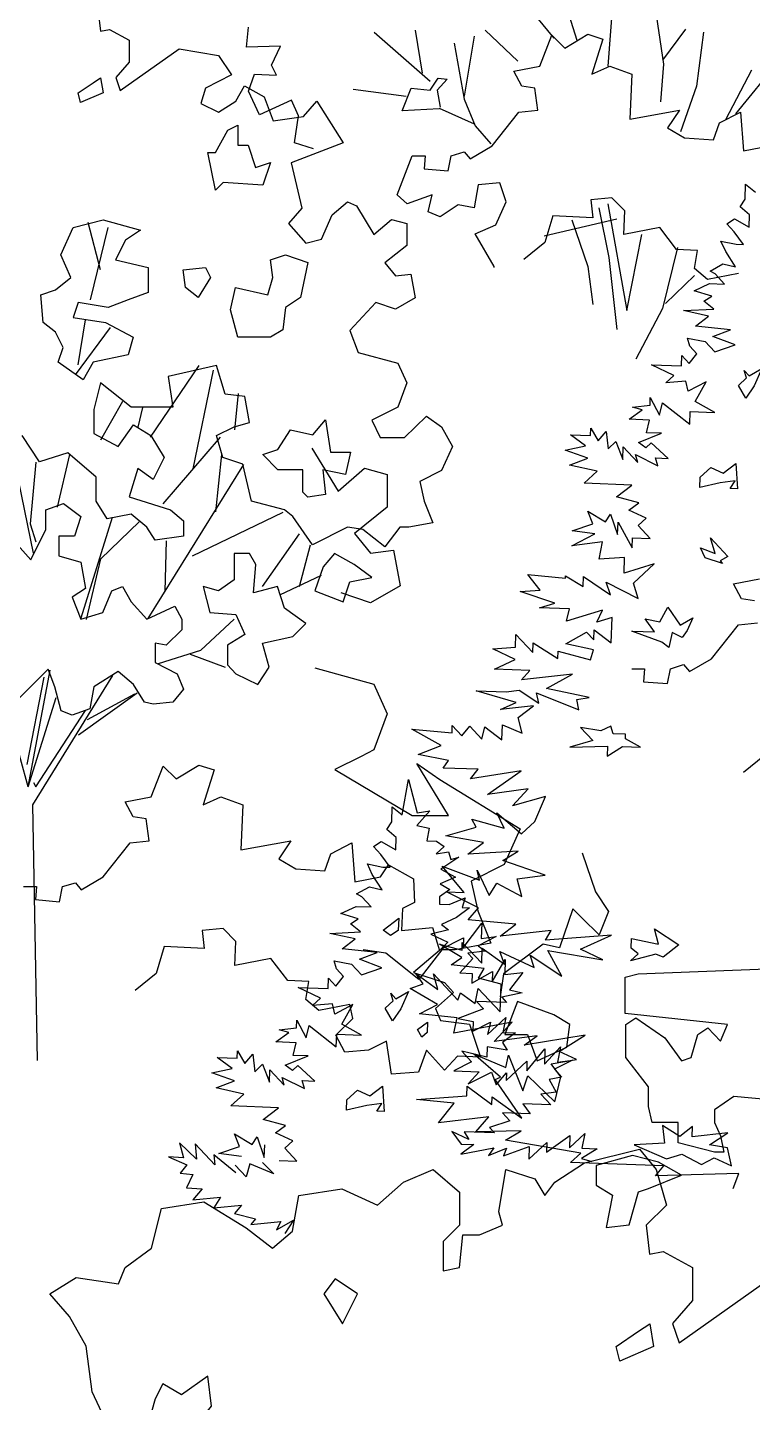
# Model space of a CAD drawing. Header units: inches. Extents: x -11 to 128, y 7 to 56.
# Drawn here: x 53.651 to 53.995, y 22.551 to 23.204 of the extents above; entities that cross this region are included whole.
import ezdxf

# ---------------------------------------------------------------- set-up
doc = ezdxf.new("R2010")
doc.units = ezdxf.units.IN
doc.header["$MEASUREMENT"] = 0
doc.layers.add('CAY', color=94, linetype='Continuous')
doc.layers.add('CAY-3', color=61, linetype='Continuous')
picture_1 = doc.add_image_def('image1.jpg', size_in_pixel=(1680, 1093))

# ---------------------------------------------------------------- blocks, each defined once
blk = doc.blocks.new('A$C76451831')
at = {"layer": 'CAY'}
for p, q in [((2471.8, 2031.9), (2478.5, 2069.3)), ((2478.5, 2069.3), (2487.7, 2034.1)), ((2460.6, 2024.6), (2461.2, 2040.4)), ((2461.2, 2040.4), (2471.8, 2031.9)), ((2500.9, 2036.3), (2487.3, 2020.9)), ((2487.7, 2034.1), (2500.9, 2036.3)), ((2455.4, 2016.6), (2460.6, 2024.6)), ((2465.5, 2008.1), (2455.4, 2016.6)), ((2465, 1995), (2465.5, 2008.1)), ((2487.3, 2020.9), (2500.3, 2017.8)), ((2500.3, 2017.8), (2497.6, 2004.7)), ((2441.2, 1998.5), (2449.5, 2003.7)), ((2449, 1990.1), (2441.2, 1998.5)), ((2449.5, 2003.7), (2465, 1995)), ((2497.6, 2004.7), (2508, 2004.3)), ((2515.9, 1998.6), (2507.5, 1990.8)), ((2507.5, 1990.8), (2520.7, 1993)), ((2508, 2004.3), (2515.9, 1998.6)), ((2520.7, 1993), (2523.1, 1984.8)), ((2435.1, 1980.1), (2451.3, 1976.8)), ((2440.1, 1969.1), (2435.1, 1980.1)), ((2459, 1976.6), (2449, 1990.1)), ((2531.4, 1987.2), (2512.4, 1974.7)), ((2523.1, 1984.8), (2531.4, 1987.2)), ((2450.4, 1952.9), (2440.1, 1969.1)), ((2451.3, 1976.8), (2459, 1976.6)), ((2527.9, 1966), (2511.8, 1958.9)), ((2512.4, 1974.7), (2527.9, 1966)), ((2423.5, 1948.4), (2437, 1956)), ((2437, 1956), (2450.4, 1952.9)), ((2522, 1953.1), (2511.3, 1945.3)), ((2511.8, 1958.9), (2522, 1953.1)), ((2407, 1927.6), (2423.1, 1935.2)), ((2423.1, 1935.2), (2438.9, 1934.7)), ((2428.9, 1945.4), (2423.5, 1948.4)), ((2438.9, 1934.7), (2428.9, 1945.4)), ((2511.3, 1945.3), (2511.1, 1937.6)), ((2511.1, 1937.6), (2521.5, 1937.2)), ((2521.5, 1937.2), (2538.1, 1944.4)), ((2538.1, 1944.4), (2535, 1934)), ((2425.3, 1922), (2407, 1927.6)), ((2417, 1916.8), (2425.3, 1922)), ((2529.2, 1923.4), (2513.1, 1916.2)), ((2542.7, 1933.8), (2529.2, 1923.4)), ((2535, 1934), (2542.7, 1933.8)), ((2395.4, 1906.7), (2427.6, 1908.3)), ((2421.9, 1900.8), (2395.4, 1906.7)), ((2427.6, 1908.3), (2417, 1916.8)), ((2520.6, 1910.5), (2501.8, 1905.7)), ((2501.8, 1905.7), (2520.1, 1897.4)), ((2513.1, 1916.2), (2520.6, 1910.5)), ((2536.2, 1891.4), (2555.7, 1917.4)), ((2555.7, 1917.4), (2555.1, 1901.1)), ((2408.4, 1890.4), (2421.9, 1900.8)), ((2512.1, 1889.5), (2536.6, 1901.8)), ((2520.1, 1897.4), (2512.1, 1889.5)), ((2536.6, 1901.8), (2536.2, 1891.4)), ((2571.1, 1903.3), (2552.1, 1893.5)), ((2552.1, 1893.5), (2559.6, 1887.8)), ((2555.1, 1901.1), (2571.1, 1903.3)), ((2402.2, 1869.3), (2399.8, 1877.6)), ((2399.8, 1877.6), (2418.2, 1874.2)), ((2445.4, 1886.4), (2408.4, 1890.4)), ((2426.6, 1879.3), (2445.4, 1886.4)), ((2450.3, 1870.4), (2426.6, 1879.3)), ((2546.2, 1880.1), (2532.6, 1864.8)), ((2559.6, 1887.8), (2541, 1885.8)), ((2541, 1885.8), (2546.2, 1880.1)), ((2566.7, 1855.4), (2580.6, 1878.9)), ((2580.6, 1878.9), (2580.1, 1863.1)), ((2409.6, 1860.9), (2402.2, 1869.3)), ((2418.2, 1874.2), (2428.7, 1862.9)), ((2428.7, 1862.9), (2450.3, 1870.4)), ((2532.6, 1864.8), (2545.7, 1864.3)), ((2545.3, 1853.9), (2567, 1866.3)), ((2545.7, 1864.3), (2545.3, 1853.9)), ((2567, 1866.3), (2566.7, 1855.4)), ((2580.1, 1863.1), (2599.2, 1865.2)), ((2599.2, 1865.2), (2585, 1847.1)), ((2361.6, 1849.4), (2393.3, 1848.3)), ((2385.3, 1838.2), (2361.6, 1849.4)), ((2393.3, 1848.3), (2393.7, 1859.2)), ((2393.7, 1859.2), (2401.6, 1850.7)), ((2401.6, 1850.7), (2409.6, 1860.9)), ((2585, 1847.1), (2598.4, 1843.9)), ((2376.8, 1830.3), (2385.3, 1838.2)), ((2581.8, 1833.6), (2550.1, 1834.7)), ((2550.1, 1834.7), (2557.5, 1826.7)), ((2598.4, 1843.9), (2577, 1839.2)), ((2577, 1839.2), (2581.8, 1833.6)), ((2398.2, 1832.3), (2376.8, 1830.3)), ((2400.5, 1821.3), (2398.2, 1832.3)), ((2419.5, 1831.5), (2400.5, 1821.3)), ((2407.9, 1810.6), (2419.5, 1831.5)), ((2557.5, 1826.7), (2530.9, 1816.8)), ((2341.5, 1804.8), (2360.1, 1806.9)), ((2351.8, 1801.7), (2341.5, 1804.8)), ((2360.1, 1806.9), (2360.4, 1815)), ((2360.4, 1815), (2370.2, 1796.1)), ((2370.2, 1796.1), (2373.4, 1809.1)), ((2373.4, 1809.1), (2402, 1786.8)), ((2428.8, 1799), (2407.9, 1810.6)), ((2530.9, 1816.8), (2546.6, 1813.5)), ((2546.6, 1813.5), (2546.3, 1803.1)), ((2546.3, 1803.1), (2565.2, 1812.8)), ((2562, 1799.8), (2581.2, 1817.7)), ((2565.2, 1812.8), (2562, 1799.8)), ((2581.2, 1817.7), (2577.9, 1802)), ((2338.3, 1791.8), (2351.8, 1801.7)), ((2359.6, 1791), (2338.3, 1791.8)), ((2356.4, 1777.5), (2359.6, 1791)), ((2402, 1786.8), (2402.5, 1799.9)), ((2402.5, 1799.9), (2428.8, 1799)), ((2591.5, 1801.5), (2577.6, 1791.1)), ((2577.6, 1791.1), (2582.7, 1783.2)), ((2577.9, 1802), (2591.5, 1801.5)), ((2292, 1763.9), (2276.1, 1775.3)), ((2276.1, 1775.3), (2297.4, 1774.6)), ((2297.4, 1774.6), (2297.7, 1782.3)), ((2297.7, 1782.3), (2305.3, 1768.9)), ((2305.3, 1768.9), (2313.9, 1779)), ((2313.9, 1779), (2315.9, 1760.3)), ((2347.9, 1767.4), (2372.2, 1777)), ((2372.2, 1777), (2356.4, 1777.5)), ((2561.2, 1775.8), (2534.7, 1782.2)), ((2534.7, 1782.2), (2545.1, 1770.9)), ((2561.5, 1786.7), (2561.2, 1775.8)), ((2582.7, 1783.2), (2561.5, 1786.7)), ((2603.3, 1761.2), (2622.6, 1784.5)), ((2622.1, 1768.2), (2639, 1786.7)), ((2622.6, 1784.5), (2622.1, 1768.2)), ((2639, 1786.7), (2635.8, 1770.5)), ((2270.6, 1759.2), (2292, 1763.9)), ((2315.9, 1760.3), (2323.9, 1768.2)), ((2323.9, 1768.2), (2331.4, 1749.4)), ((2331.4, 1749.4), (2331.9, 1762.5)), ((2331.9, 1762.5), (2347.1, 1746.1)), ((2355.9, 1761.7), (2347.9, 1767.4)), ((2361.5, 1766.9), (2355.9, 1761.7)), ((2379.5, 1750.4), (2361.5, 1766.9)), ((2545.1, 1770.9), (2526.2, 1761.2)), ((2526.2, 1761.2), (2552.9, 1760.2)), ((2552.9, 1760.2), (2541.6, 1747.5)), ((2541.6, 1747.5), (2566, 1759.8)), ((2566, 1759.8), (2571, 1746.5)), ((2581.6, 1751.1), (2603.6, 1771.6)), ((2603.6, 1771.6), (2603.3, 1761.2)), ((2651.7, 1772.6), (2632.8, 1762.9)), ((2632.8, 1762.9), (2640.2, 1754.5)), ((2635.8, 1770.5), (2651.7, 1772.6)), ((2294.3, 1750.7), (2270.6, 1759.2)), ((2275, 1743.2), (2294.3, 1750.7)), ((2347.1, 1746.1), (2344.7, 1754.4)), ((2344.7, 1754.4), (2368.3, 1742.7)), ((2365.9, 1750.9), (2379.5, 1750.4)), ((2368.3, 1742.7), (2365.9, 1750.9)), ((2571, 1746.5), (2581.9, 1759.2)), ((2581.9, 1759.2), (2581.6, 1751.1)), ((2640.2, 1754.5), (2627, 1752.2)), ((2627, 1752.2), (2634.6, 1738.8)), ((2304.2, 1736.7), (2275, 1743.2)), ((2290.6, 1724.1), (2304.2, 1736.7)), ((2634.6, 1738.8), (2618.3, 1736.6)), ((2618.3, 1736.6), (2628.7, 1725.4)), ((2340.9, 1722.3), (2290.6, 1724.1)), ((2324.6, 1709.7), (2340.9, 1722.3)), ((2577.7, 1716.8), (2585.5, 1708.3)), ((2607.1, 1715.7), (2577.7, 1716.8)), ((2628.7, 1725.4), (2599.3, 1726.4)), ((2599.3, 1726.4), (2607.1, 1715.7)), ((2348.4, 1703.5), (2324.6, 1709.7)), ((2337.7, 1695.7), (2348.4, 1703.5)), ((2585.5, 1708.3), (2564, 1701.4)), ((2294.6, 1694.5), (2313.2, 1683.4)), ((2299.6, 1681.1), (2294.6, 1694.5)), ((2313.2, 1683.4), (2318.5, 1691.4)), ((2318.5, 1691.4), (2325.9, 1669.8)), ((2356, 1687.3), (2337.7, 1695.7)), ((2347.5, 1679.5), (2356, 1687.3)), ((2524, 1697.3), (2533.9, 1683.8)), ((2542.3, 1688.5), (2524, 1697.3)), ((2569.2, 1695.7), (2537.1, 1696.9)), ((2537.1, 1696.9), (2542.3, 1688.5)), ((2564, 1701.4), (2569.2, 1695.7)), ((2624.3, 1675.2), (2648.9, 1693)), ((2648.4, 1679.8), (2664.8, 1695.1)), ((2648.9, 1693), (2648.4, 1679.8)), ((2664.8, 1695.1), (2661.6, 1679.4)), ((2236.3, 1685.2), (2240.6, 1669.3)), ((2254.4, 1667.9), (2236.3, 1685.2)), ((2252.8, 1684.1), (2254.4, 1667.9)), ((2273.6, 1662), (2252.8, 1684.1)), ((2278, 1673.7), (2299.6, 1681.1)), ((2301.9, 1670.6), (2278, 1673.7)), ((2325.9, 1669.8), (2326.4, 1682.9)), ((2360.2, 1665.9), (2347.5, 1679.5)), ((2547.5, 1683.4), (2533.6, 1673)), ((2533.6, 1673), (2568.7, 1679.9)), ((2533.9, 1683.8), (2547.5, 1683.4)), ((2568.7, 1679.9), (2563, 1671.9)), ((2563, 1671.9), (2581.8, 1679.4)), ((2578.8, 1671.4), (2605.9, 1681.3)), ((2581.8, 1679.4), (2578.8, 1671.4)), ((2605.4, 1667.7), (2624.6, 1685.6)), ((2605.9, 1681.3), (2605.4, 1667.7)), ((2624.6, 1685.6), (2624.3, 1675.2)), ((2677.9, 1678.8), (2661.2, 1668.5)), ((2661.6, 1679.4), (2677.9, 1678.8)), ((2664.3, 1664.1), (2722.6, 1678.3)), ((2722.6, 1678.3), (2740.3, 1657)), ((2224.6, 1670.4), (2244.1, 1661.9)), ((2240.6, 1669.3), (2224.6, 1670.4)), ((2244.1, 1661.9), (2237.2, 1653)), ((2272.6, 1672.4), (2273.6, 1662)), ((2295.9, 1653.3), (2272.6, 1672.4)), ((2306.7, 1649.3), (2295.1, 1661.4)), ((2310.8, 1662.9), (2306.7, 1649.3)), ((2336, 1652.2), (2310.8, 1662.9)), ((2323.9, 1664.2), (2336, 1652.2)), ((2341.7, 1666.5), (2360.2, 1665.9)), ((2633, 1643.5), (2664.3, 1664.1)), ((2661.2, 1668.5), (2672, 1665.4)), ((2237.2, 1653), (2250.5, 1651.6)), ((2250.5, 1651.6), (2243.7, 1637.7)), ((2445.5, 1619.3), (2473.2, 1643.5)), ((2473.2, 1643.5), (2504.5, 1657)), ((2504.5, 1657), (2532.2, 1632.9)), ((2574, 1612.2), (2581.1, 1657)), ((2581.1, 1657), (2611.8, 1647)), ((2611.8, 1647), (2622.4, 1629.3)), ((2622.4, 1629.3), (2633, 1643.5)), ((2740.3, 1657), (2750.9, 1619.3)), ((2243.7, 1637.7), (2260.2, 1636.6)), ((2260.2, 1636.6), (2250.4, 1624.7)), ((2355.9, 1591.6), (2362.4, 1629.3)), ((2362.4, 1629.3), (2407.8, 1636.4)), ((2407.8, 1636.4), (2445.5, 1619.3)), ((2532.2, 1632.9), (2532.2, 1598.1)), ((2206.7, 1573.9), (2217.3, 1615.8)), ((2217.3, 1615.8), (2262.1, 1622.8)), ((2250.4, 1624.7), (2279.7, 1627.6)), ((2262.1, 1622.8), (2306.9, 1595.1)), ((2279.7, 1627.6), (2272.6, 1616.4)), ((2272.6, 1616.4), (2301.9, 1619.3)), ((2301.9, 1619.3), (2294.6, 1610.4)), ((2750.9, 1619.3), (2729.7, 1598.1)), ((2294.6, 1610.4), (2316.5, 1604.8)), ((2316.5, 1604.8), (2311.6, 1598.8)), ((2311.6, 1598.8), (2343.6, 1601.9)), ((2339, 1593.3), (2356.7, 1603.2)), ((2343.6, 1601.9), (2339, 1593.3)), ((2356.7, 1603.2), (2347.6, 1589.1)), ((2577.6, 1598.1), (2574, 1612.2)), ((2306.9, 1595.1), (2334.7, 1573.9)), ((2334.7, 1573.9), (2355.9, 1591.6)), ((2532.2, 1598.1), (2515.1, 1580.9)), ((2532.2, 1553.2), (2535.7, 1588)), ((2535.7, 1588), (2553.4, 1588)), ((2553.4, 1588), (2577.6, 1598.1)), ((2729.7, 1598.1), (2733.2, 1567.4)), ((2179, 1553.2), (2206.7, 1573.9)), ((2515.1, 1580.9), (2515.1, 1549.7)), ((2733.2, 1567.4), (2747.4, 1570.3)), ((2747.4, 1570.3), (2778.6, 1553.2)), ((2099.4, 1525.5), (2127.1, 1542.6)), ((2127.1, 1542.6), (2171.9, 1536.1)), ((2171.9, 1536.1), (2179, 1553.2)), ((2515.1, 1549.7), (2532.2, 1553.2)), ((2778.6, 1553.2), (2778.6, 1518.4)), ((2764.5, 1473.6), (2857.6, 1539.7)), ((2120, 1501.3), (2099.4, 1525.5)), ((2778.6, 1518.4), (2757.4, 1494.2)), ((2137.7, 1470.1), (2120, 1501.3)), ((2757.4, 1494.2), (2764.5, 1473.6)), ((2144.2, 1421.7), (2137.7, 1470.1)), ((2161.9, 1383.3), (2144.2, 1421.7)), ((4725.9, 1244.3), (4728.3, 1223.9)), ((4728.3, 1223.9), (4737.7, 1225.8)), ((4737.7, 1225.8), (4758.6, 1214.4)), ((4758.6, 1214.4), (4758.6, 1191.2)), ((5192.6, 1187), (5205.3, 1219.7)), ((5205.3, 1219.7), (5219, 1206)), ((5219, 1206), (5243.2, 1220.8)), ((5243.2, 1220.8), (5259.1, 1215.5)), ((5259.1, 1215.5), (5247.5, 1178.6)), ((4749.1, 1161.4), (4811.2, 1205.4)), ((4811.2, 1205.4), (4852.9, 1198.3)), ((4852.9, 1198.3), (4866.7, 1177.9)), ((4758.6, 1191.2), (4744.4, 1175.1)), ((5165.2, 1181.8), (5192.6, 1187)), ((5173.6, 1165.9), (5165.2, 1181.8)), ((5247.5, 1178.6), (5266.4, 1187)), ((5266.4, 1187), (5289.7, 1178.6)), ((5289.7, 1178.6), (5287.5, 1131.1)), ((4744.4, 1175.1), (4749.1, 1161.4)), ((4839.1, 1163.7), (4834.4, 1147.6)), ((4866.7, 1177.9), (4839.1, 1163.7)), ((4871.4, 1149.9), (4880.4, 1166.1)), ((4880.4, 1166.1), (4901.2, 1154.7)), ((5187.3, 1163.8), (5173.6, 1165.9)), ((5190.5, 1140.6), (5187.3, 1163.8)), ((4852.9, 1138.5), (4871.4, 1149.9)), ((4901.2, 1154.7), (4910.7, 1129.1)), ((4942.9, 1133.8), (4956.7, 1149.9)), ((4956.7, 1149.9), (4984.6, 1105.9)), ((4834.4, 1147.6), (4852.9, 1138.5)), ((5142, 1102.7), (5170.5, 1138.5)), ((5170.5, 1138.5), (5190.5, 1140.6)), ((5287.5, 1131.1), (5340.3, 1140.6)), ((5340.3, 1140.6), (5327.6, 1121.6)), ((5382.5, 1126.9), (5404.6, 1138.5)), ((5404.6, 1138.5), (5407.8, 1097.4)), ((4910.7, 1129.1), (4942.9, 1133.8)), ((5327.6, 1121.6), (5345.5, 1111.1)), ((5376.1, 1109), (5382.5, 1126.9)), ((4984.6, 1105.9), (4929.6, 1084.7)), ((5345.5, 1111.1), (5376.1, 1109)), ((5057.6, 1092.1), (5071.3, 1092.1)), ((5071.3, 1092.1), (5070.3, 1078.4)), ((5095.6, 1076.3), (5098.8, 1092.1)), ((5098.8, 1092.1), (5112.5, 1096.3)), ((5112.5, 1096.3), (5118.8, 1089)), ((5118.8, 1089), (5142, 1102.7)), ((5407.8, 1097.4), (5435.2, 1102.7)), ((4929.6, 1084.7), (4941, 1036.7)), ((5070.3, 1078.4), (5095.6, 1076.3)), ((5409.5, 1046.3), (5410, 1062.2)), ((5410, 1062.2), (5420.6, 1053.6)), ((5268.6, 1047.8), (5246.4, 1045.7)), ((5282.3, 1034.1), (5268.6, 1047.8)), ((4941, 1036.7), (4926.8, 1020.6)), ((4973.2, 1029.6), (4989.3, 1043.4)), ((4989.3, 1043.4), (4998.7, 1039.1)), ((4998.7, 1039.1), (5017.2, 1008.8)), ((5246.4, 1045.7), (5248.5, 1026.7)), ((5281.2, 1008.8), (5282.3, 1034.1)), ((5404.2, 1038.3), (5409.5, 1046.3)), ((5414.3, 1029.8), (5404.2, 1038.3)), ((4728.3, 971.5), (4715.1, 1021.6)), ((4926.8, 1020.6), (4945.3, 999.7)), ((4961.8, 1004.1), (4973.2, 1029.6)), ((5017.2, 1008.8), (5035.7, 1024.9)), ((5035.7, 1024.9), (5051.8, 1020.6)), ((5051.8, 1020.6), (5051.8, 997.4)), ((5273.8, 1025), (5197.2, 1007.3)), ((5206.3, 1028.8), (5197.9, 1000.4)), ((5248.5, 1026.7), (5206.3, 1028.8)), ((5390, 1020.2), (5398.3, 1025.4)), ((5397.8, 1011.8), (5390, 1020.2)), ((5398.3, 1025.4), (5413.9, 1016.7)), ((5413.9, 1016.7), (5414.3, 1029.8)), ((4717.8, 939.8), (4736.3, 1016.3)), ((4945.3, 999.7), (4961.8, 1004.1)), ((5319.2, 1016.2), (5281.2, 1008.8)), ((5337.1, 993), (5319.2, 1016.2)), ((5407.8, 998.3), (5397.8, 1011.8)), ((5051.8, 997.4), (5028.6, 978.9)), ((5197.9, 1000.4), (5175.7, 982.4)), ((5359.3, 991.9), (5337.1, 993)), ((5356.1, 972.9), (5359.3, 991.9)), ((5389, 990.8), (5383.9, 1001.9)), ((5383.9, 1001.9), (5400.1, 998.6)), ((5399.3, 974.6), (5389, 990.8)), ((5400.1, 998.6), (5407.8, 998.3)), ((5028.6, 978.9), (5040, 965.1)), ((5372.4, 970.1), (5385.8, 977.8)), ((5385.8, 977.8), (5399.3, 974.6)), ((5040, 965.1), (5056.1, 967.1)), ((5056.1, 967.1), (5060.8, 941.9)), ((5369.8, 961.3), (5356.1, 972.9)), ((5402.5, 967.7), (5369.8, 961.3)), ((5377.7, 967.2), (5372.4, 970.1)), ((5387.7, 956.4), (5377.7, 967.2)), ((5355.8, 949.4), (5371.9, 957)), ((5374.2, 943.7), (5355.8, 949.4)), ((5371.9, 957), (5387.7, 956.4)), ((5019.2, 937.2), (4991.7, 907.3)), ((5040, 930.1), (5019.2, 937.2)), ((5060.8, 941.9), (5040, 930.1)), ((5365.8, 938.6), (5374.2, 943.7)), ((5376.4, 930.1), (5365.8, 938.6)), ((4704.6, 871.1), (4712.5, 918.7)), ((5344.2, 928.5), (5376.4, 930.1)), ((5370.7, 922.5), (5344.2, 928.5)), ((5357.2, 912.1), (5370.7, 922.5)), ((4701.9, 860.6), (4738.9, 910.7)), ((4991.7, 907.3), (5000.7, 884.1)), ((5394.2, 908.1), (5357.2, 912.1)), ((5375.4, 901.1), (5394.2, 908.1)), ((5351, 891), (5348.6, 899.3)), ((5348.6, 899.3), (5367.1, 895.9)), ((5358.4, 882.6), (5351, 891)), ((5367.1, 895.9), (5377.5, 884.7)), ((5399.1, 892.1), (5375.4, 901.1)), ((5377.5, 884.7), (5399.1, 892.1)), ((5000.7, 884.1), (5042.4, 872.7)), ((5042.4, 872.7), (5051.8, 851.9)), ((5342.1, 870.1), (5342.5, 880.9)), ((5342.5, 880.9), (5350.4, 872.5)), ((5350.4, 872.5), (5358.4, 882.6)), ((4781, 794.5), (4832.5, 870.4)), ((4850.9, 870.4), (4799.8, 858.6)), ((4799.8, 858.6), (4804.6, 826.3)), ((4826.2, 761), (4847.8, 865.6)), ((4860, 840.1), (4850.9, 870.4)), ((5310.5, 871.2), (5342.1, 870.1)), ((5334.1, 859.9), (5310.5, 871.2)), ((5325.6, 852), (5334.1, 859.9)), ((4728.3, 851.9), (4721.2, 824)), ((4760.5, 826.3), (4728.3, 851.9)), ((5051.8, 851.9), (5042.4, 826.3)), ((5347, 854), (5325.6, 852)), ((5349.4, 843.1), (5347, 854)), ((5368.3, 853.3), (5349.4, 843.1)), ((5356.7, 832.4), (5368.3, 853.3)), ((4728.6, 791.9), (4751.7, 832.8)), ((4880.8, 837.7), (4860, 840.1)), ((4870.1, 802.5), (4874.1, 840.9)), ((4885.5, 810.2), (4880.8, 837.7)), ((5309, 828.6), (5309.3, 836.7)), ((5309.3, 836.7), (5319, 817.8)), ((5319, 817.8), (5322.2, 830.9)), ((5322.2, 830.9), (5350.9, 808.5)), ((5377.6, 820.8), (5356.7, 832.4)), ((4721.2, 824), (4721.2, 798.4)), ((4804.6, 826.3), (4760.5, 826.3)), ((4768, 805.1), (4772.9, 825.9)), ((5033.3, 821.6), (5014.8, 812.5)), ((5042.4, 826.3), (5033.3, 821.6)), ((5049.4, 794.1), (5072.6, 816.9)), ((5072.6, 816.9), (5088.7, 805.5)), ((5287.1, 813.5), (5300.6, 823.4)), ((5290.3, 826.5), (5309, 828.6)), ((5300.6, 823.4), (5290.3, 826.5)), ((5350.9, 808.5), (5351.3, 821.7)), ((5351.3, 821.7), (5377.6, 820.8)), ((4746.8, 784.6), (4762.9, 807.8)), ((4762.9, 807.8), (4781.4, 796.4)), ((4850.9, 796.4), (4869.4, 805.5)), ((4869.4, 805.5), (4885.5, 810.2)), ((5014.8, 812.5), (5023.9, 794.1)), ((5088.7, 805.5), (5100.1, 784.6)), ((5246.2, 796.3), (5246.5, 804)), ((5246.5, 804), (5254.2, 790.6)), ((5254.2, 790.6), (5262.7, 800.7)), ((5262.7, 800.7), (5264.7, 782.1)), ((5308.4, 812.7), (5287.1, 813.5)), ((5305.2, 799.3), (5308.4, 812.7)), ((4663.8, 768.5), (4645.4, 796.4)), ((4721.2, 798.4), (4746.8, 784.6)), ((4781.4, 796.4), (4795.5, 773.2)), ((4794.3, 724.1), (4854.9, 794.5)), ((4857.6, 773.2), (4850.9, 796.4)), ((5023.9, 794.1), (5049.4, 794.1)), ((5219.4, 781), (5240.9, 785.6)), ((5240.9, 785.6), (5224.9, 797.1)), ((5224.9, 797.1), (5246.2, 796.3)), ((5264.7, 782.1), (5272.7, 790)), ((5272.7, 790), (5280.2, 771.1)), ((5296.7, 789.1), (5321.1, 798.7)), ((5304.7, 783.4), (5296.7, 789.1)), ((5310.3, 788.7), (5304.7, 783.4)), ((5321.1, 798.7), (5305.2, 799.3)), ((5328.3, 772.2), (5310.3, 788.7)), ((4693.7, 777.9), (4663.8, 768.5)), ((4682.7, 720.5), (4695.7, 776.4)), ((4723.6, 752.4), (4693.7, 777.9)), ((4795.5, 773.2), (4783.7, 750)), ((4850.1, 715.8), (4856.4, 776.4)), ((4878.5, 766.1), (4857.6, 773.2)), ((4951.7, 782.9), (4979.4, 737.5)), ((5100.1, 784.6), (5088.7, 759.5)), ((5243.1, 772.4), (5219.4, 781)), ((5223.8, 764.9), (5243.1, 772.4)), ((5280.2, 771.1), (5280.7, 784.3)), ((5280.7, 784.3), (5296, 767.8)), ((5296, 767.8), (5293.5, 776.1)), ((5293.5, 776.1), (5317.1, 764.4)), ((5314.7, 772.6), (5328.3, 772.2)), ((5317.1, 764.4), (5314.7, 772.6)), ((4657.5, 671.8), (4638.7, 763.4)), ((4659.9, 768.1), (4654, 702.8)), ((4767.6, 761.4), (4758.6, 731.5)), ((4783.7, 750), (4767.6, 761.4)), ((4778.7, 602.9), (4879.6, 765.8)), ((4887.9, 726.8), (4878.5, 766.1)), ((4979.4, 737.5), (5007.1, 761.7)), ((5007.1, 761.7), (5031.3, 755.2)), ((5088.7, 759.5), (5065.6, 747.7)), ((5253, 758.5), (5223.8, 764.9)), ((5239.5, 745.8), (5253, 758.5)), ((4723.6, 726.8), (4723.6, 752.4)), ((5031.3, 755.2), (5031.3, 720.4)), ((5065.6, 747.7), (5070.3, 726.8)), ((5289.7, 744), (5239.5, 745.8)), ((5273.4, 731.5), (5289.7, 744)), ((4758.6, 731.5), (4802.2, 717.8)), ((5297.2, 725.2), (5273.4, 731.5)), ((4735.4, 708.3), (4723.6, 726.8)), ((4760.5, 713.1), (4735.4, 708.3)), ((4777, 699.3), (4760.5, 713.1)), ((4802.2, 717.8), (4816, 706)), ((4825.4, 669), (4921.3, 715.4)), ((4922.5, 717.8), (4887.9, 726.8)), ((4931.5, 710.7), (4922.5, 717.8)), ((5031.3, 720.4), (4996.5, 692.7)), ((5070.3, 726.8), (5079.3, 704)), ((5248.4, 702.9), (5243.4, 716.2)), ((5243.4, 716.2), (5262.1, 705.1)), ((5262.1, 705.1), (5267.3, 713.1)), ((5267.3, 713.1), (5274.7, 691.5)), ((5286.5, 717.4), (5297.2, 725.2)), ((5304.8, 709.1), (5286.5, 717.4)), ((4654, 702.8), (4659.9, 684)), ((4707.6, 603.7), (4740.9, 709.9)), ((4728.7, 665.9), (4769.2, 705.2)), ((4786.1, 685.5), (4777, 699.3)), ((4816, 706), (4816, 689.9)), ((4952.3, 680.8), (4931.5, 710.7)), ((4989.3, 699.3), (4952.3, 680.8)), ((5005.4, 696.9), (4989.3, 699.3)), ((5044.7, 699.3), (5028.6, 678.5)), ((5054.2, 699.3), (5044.7, 699.3)), ((5079.3, 704), (5054.2, 699.3)), ((5226.8, 695.5), (5248.4, 702.9)), ((5274.7, 691.5), (5275.2, 704.7)), ((5275.2, 704.7), (5290.1, 677.4)), ((5296.4, 701.2), (5304.8, 709.1)), ((5309, 687.6), (5296.4, 701.2)), ((4816, 689.9), (4786.1, 685.5)), ((4796.7, 631.7), (4797.9, 685.1)), ((4899.3, 636.8), (4938.6, 692.2)), ((4996.5, 692.7), (5013.6, 672)), ((5028.6, 678.5), (5005.4, 696.9)), ((5226.3, 679.6), (5250.7, 692.4)), ((5258.6, 683.9), (5226.3, 679.6)), ((5250.7, 692.4), (5226.8, 695.5)), ((5255.2, 665.5), (5258.6, 683.9)), ((5290.1, 677.4), (5290.5, 688.3)), ((5290.5, 688.3), (5309, 687.6)), ((4938.6, 636.8), (4950, 680.8)), ((5013.6, 672), (5037.8, 675)), ((5037.8, 675), (5044.9, 637.2)), ((4713.4, 601.8), (4728.7, 665.9)), ((5282, 667.2), (5255.2, 665.5)), ((5281.5, 650.9), (5282, 667.2)), ((5313.5, 660.7), (5281.5, 650.9)), ((5291.5, 640.2), (5313.5, 660.7)), ((4917.8, 627.7), (4961.8, 648.6)), ((5179.9, 649.5), (5219.6, 645.4)), ((5192.9, 632.7), (5179.9, 649.5)), ((5219.6, 645.4), (5219.7, 648.1)), ((5219.7, 648.1), (5238.4, 636.6)), ((5238.4, 636.6), (5238.7, 647.4)), ((5238.7, 647.4), (5267.1, 627.9)), ((5262.5, 641.2), (5296.4, 624.1)), ((5267.1, 627.9), (5262.5, 641.2)), ((5296.4, 624.1), (5291.5, 640.2)), ((5013.6, 619.5), (4982.4, 630.1)), ((5044.9, 637.2), (5013.6, 619.5)), ((5171.6, 631.2), (5192.9, 632.7)), ((5208.3, 619), (5171.6, 631.2)), ((5192.3, 614.2), (5208.3, 619)), ((5224, 613.1), (5192.3, 614.2)), ((5220.8, 600), (5224, 613.1)), ((5258.8, 611.8), (5220.8, 600)), ((5252.9, 598.9), (5258.8, 611.8)), ((4834.4, 569.5), (4869.4, 602.2)), ((5268.9, 603.8), (5252.9, 598.9)), ((5268, 577.1), (5268.9, 603.8)), ((5166.8, 572.4), (5167.3, 586)), ((5167.3, 586), (5185.2, 566.8)), ((5219.9, 576), (5241.7, 588.4)), ((5241.7, 588.4), (5249.5, 580.4)), ((5249.5, 580.4), (5249.9, 590.8)), ((5249.9, 590.8), (5268, 577.1)), ((4789.6, 555.4), (4834.4, 569.5)), ((5142.7, 570.6), (5166.8, 572.4)), ((5166.3, 559.3), (5142.7, 570.6)), ((5185.2, 566.8), (5185.5, 577.2)), ((5185.5, 577.2), (5211.7, 560.4)), ((5211.7, 560.4), (5212, 568.1)), ((5212, 568.1), (5246.1, 559.2)), ((5249.2, 569.6), (5219.9, 576)), ((5246.1, 559.2), (5249.2, 569.6)), ((4823, 565.2), (4860, 551.4)), ((5144.7, 549.2), (5166.3, 559.3)), ((4651.6, 424.8), (4617.3, 549.9)), ((4668.2, 540.8), (4650.5, 448.4)), ((4651.6, 424.8), (4675, 548.1)), ((4656.8, 405.9), (4741.3, 542.4)), ((5181.8, 547.9), (5144.7, 549.2)), ((5173.3, 537.8), (5181.8, 547.9)), ((5227, 544), (5173.3, 537.8)), ((5199.7, 528.7), (5227, 544)), ((4705.1, 479.9), (4766.8, 524.3)), ((5125.3, 526.3), (5157, 525.2)), ((5167.5, 513.9), (5125.3, 526.3)), ((5157, 525.2), (5170.6, 527)), ((5170.6, 527), (5191.5, 513.1)), ((5189.1, 524.1), (5233.8, 506.2)), ((5191.5, 513.1), (5189.1, 524.1)), ((5244.7, 519.4), (5199.7, 528.7)), ((4651.6, 424.8), (4681.2, 519.2)), ((4714.5, 496), (4764.5, 523.1)), ((5150.9, 506.4), (5167.5, 513.9)), ((5185.9, 510.6), (5150.9, 506.4)), ((5169.6, 498), (5185.9, 510.6)), ((5231.5, 517.1), (5244.7, 519.4)), ((5233.8, 506.2), (5231.5, 517.1)), ((4659.9, 424.8), (4712.2, 505.4)), ((5174, 481.5), (5169.6, 498)), ((5057.3, 485.6), (5099.7, 481.8)), ((5088.4, 468.6), (5057.3, 485.6)), ((5099.7, 481.8), (5100, 489.5)), ((5100, 489.5), (5110.1, 478.8)), ((5110.1, 478.8), (5118.6, 488.9)), ((5118.6, 488.9), (5131.2, 475.3)), ((5131.2, 475.3), (5134.4, 488.3)), ((5134.4, 488.3), (5152.5, 474.6)), ((5152.5, 474.6), (5153.1, 490.4)), ((5153.1, 490.4), (5174, 481.5)), ((5064.1, 459.1), (5088.4, 468.6)), ((5096, 452.5), (5064.1, 459.1)), ((5090.3, 444.6), (5096, 452.5)), ((5062.5, 449.6), (5086.7, 432.5)), ((5127.4, 443.3), (5090.3, 444.6)), ((5119.3, 433.1), (5127.4, 443.3)), ((5172.7, 441.7), (5119.3, 433.1)), ((5137.3, 416.6), (5172.7, 441.7)), ((4657.5, 429.5), (4659.9, 424.8)), ((5180.2, 422.8), (5137.3, 416.6)), ((5163.7, 404.8), (5180.2, 422.8)), ((5198.4, 414.5), (5163.7, 404.8)), ((5187.1, 388.1), (5198.4, 414.5)), ((4661.5, 135.4), (4656.8, 405.9)), ((5154.7, 381.1), (5147.1, 397.2)), ((5147.1, 397.2), (5173, 375)), ((5093.2, 372.8), (5125.3, 382.1)), ((5120.6, 390.5), (5154.7, 381.1)), ((5125.3, 382.1), (5120.6, 390.5)), ((5171.9, 380.3), (5154.8, 342.6)), ((5173, 375), (5187.1, 388.1)), ((5132.9, 366), (5093.2, 372.8)), ((5116.6, 353.4), (5132.9, 366)), ((5169.7, 356.6), (5116.6, 353.4)), ((5153.5, 346.7), (5169.7, 356.6)), ((5112.4, 313.2), (5089.4, 340.8)), ((5089.4, 340.8), (5128.7, 326.2)), ((5154.8, 342.6), (5120.1, 324.9)), ((5126.4, 336.8), (5139.1, 310)), ((5128.7, 326.2), (5126.4, 336.8)), ((5198.3, 331.5), (5153.5, 346.7)), ((5120.1, 324.9), (5127.1, 293.6)), ((5139.1, 310), (5147.2, 322.9)), ((5147.2, 322.9), (5173.5, 308.8)), ((5168.7, 327.6), (5198.3, 331.5)), ((5173.5, 308.8), (5168.7, 327.6)), ((5093.9, 313.9), (5112.4, 313.2)), ((5127.7, 296.8), (5093.9, 313.9)), ((5116.8, 284), (5127.7, 296.8)), ((5127.1, 293.6), (5140.7, 259.4)), ((5167, 279.6), (5116.8, 284)), ((5150.7, 267), (5167, 279.6)), ((5204.4, 272.8), (5150.7, 267)), ((5198.6, 262.6), (5204.4, 272.8)), ((5268.1, 267.9), (5198.6, 262.6)), ((5235.4, 253.2), (5268.1, 267.9)), ((5029.8, 248.8), (5005.7, 252.3)), ((5064.6, 221), (5029.8, 248.8)), ((5088.8, 252.3), (5064.6, 221)), ((5110, 244.4), (5086.5, 258.4)), ((5086.5, 258.4), (5110.3, 252.1)), ((5103, 252.3), (5088.8, 252.3)), ((5140.7, 259.4), (5103, 252.3)), ((5110.3, 252.1), (5110.6, 260.2)), ((5110.6, 260.2), (5131.1, 238.2)), ((5131.1, 238.2), (5131.7, 254.1)), ((5131.7, 254.1), (5155.1, 237.4)), ((5155.1, 237.4), (5150.1, 250.7)), ((5150.1, 250.7), (5186.7, 233.6)), ((5200.9, 251.6), (5259, 241.9)), ((5215.8, 224.4), (5200.9, 251.6)), ((5259, 241.9), (5235.4, 253.2)), ((5098.9, 236.6), (5110, 244.4)), ((5133.6, 232.7), (5098.9, 236.6)), ((5127.8, 222.5), (5133.6, 232.7)), ((5186.7, 233.6), (5182.2, 246.9)), ((5182.2, 246.9), (5215.8, 224.4)), ((5069.2, 216.4), (5061.4, 227.5)), ((5061.4, 227.5), (5084.8, 210.4)), ((5080, 226.9), (5105.7, 199.2)), ((5084.8, 210.4), (5080, 226.9)), ((5151.6, 216.2), (5127.8, 222.5)), ((5055.4, 211.4), (5069.2, 216.4)), ((5084.3, 194.5), (5055.4, 211.4)), ((5105.7, 199.2), (5108.7, 206.8)), ((5108.7, 206.8), (5124.2, 195.8)), ((5124.2, 195.8), (5127.5, 211.6)), ((5127.5, 211.6), (5150.6, 186.8)), ((5150.6, 186.8), (5151.6, 216.2)), ((5065.3, 184.8), (5084.3, 194.5)), ((5105.1, 180.6), (5065.3, 184.8)), ((5101.8, 164.4), (5105.1, 180.6)), ((5163.4, 175.9), (5101.8, 164.4)), ((5144.1, 155.3), (5163.4, 175.9)), ((5189.6, 161.4), (5144.1, 155.3)), ((5240.4, 162.3), (5176.1, 151.4)), ((5176.1, 151.4), (5189.6, 161.4)), ((5213, 144.7), (5240.4, 162.3)), ((5150.9, 117.8), (5122.3, 142.4)), ((5122.3, 142.4), (5156.7, 128.1)), ((5156.7, 128.1), (5159.4, 141.1)), ((5159.4, 141.1), (5174.4, 103.4)), ((5204.4, 131.8), (5231.3, 136.3)), ((5214.8, 117.9), (5204.4, 131.8)), ((5231.3, 136.3), (5213, 144.7)), ((5145.4, 115.3), (5150.9, 117.8)), ((5174.4, 103.4), (5180, 119.1)), ((5180, 119.1), (5208.5, 91.8)), ((5208.5, 91.8), (5214.8, 117.9)), ((5115.3, 97.8), (5115.7, 108.2)), ((5115.7, 108.2), (5141.7, 88.7)), ((5173.4, 74.4), (5145.4, 115.3)), ((5062.2, 94.2), (5115.3, 97.8)), ((5101.9, 90.1), (5062.2, 94.2)), ((5085.3, 69.4), (5101.9, 90.1)), ((5141.7, 88.7), (5142, 96.8)), ((5142, 96.8), (5173.4, 74.4)), ((5138.6, 75.7), (5085.3, 69.4)), ((5124.9, 59.8), (5138.6, 75.7)), ((5172.9, 60.9), (5124.9, 59.8)), ((5156.3, 51), (5172.9, 60.9)), ((5236, 37.4), (5156.3, 51)), ((5224.8, 27.3), (5236, 37.4)), ((5323.5, 23.9), (5224.8, 27.3)), ((5314.9, 13.3), (5323.5, 23.9)), ((5402.9, 15.7), (5314.9, 13.3)), ((5396.9, 0), (5402.9, 15.7))]:
    blk.add_line(p, q, dxfattribs=at)
for points in [[(2451.7, 1910.2), (2468, 1922.8), (2467.5, 1909.6), (2459.2, 1904.5)], [(2453.8, 1827.6), (2462.2, 1835.5), (2459.8, 1843.3), (2465, 1837.6), (2478.4, 1845.3), (2470.1, 1827), (2461.5, 1814.2)], [(2452.7, 1718.4), (2445, 1718.7), (2450.2, 1726.6), (2434.3, 1724.5), (2412.8, 1719.8), (2413.2, 1730.7), (2424.4, 1740.7), (2437.4, 1734.8), (2450.9, 1745.2)], [(2424.5, 1525.4), (2400.8, 1541.2), (2388.9, 1525.4), (2408.7, 1493.7)], [(2721.4, 1485.8), (2733.3, 1493.7), (2737.3, 1469.9), (2701.6, 1454.1), (2697.7, 1469.9)], [(2270.1, 1406.6), (2266.2, 1438.3), (2238.4, 1418.5), (2218.7, 1430.3), (2210.7, 1414.5), (2202.8, 1386.8), (2238.4, 1378.9), (2254.3, 1386.8)], [(4720.4, 1169.5), (4728.3, 1174.8), (4731, 1158.9), (4707.2, 1148.4), (4704.6, 1158.9)], [(4862.9, 1119.3), (4873.5, 1124.6), (4873.5, 1103.5), (4884.1, 1103.5), (4892, 1079.7), (4907.8, 1085), (4899.9, 1061.2), (4857.7, 1063.9), (4849.7, 1055.9), (4841.8, 1095.6), (4849.7, 1095.6)], [(4709.9, 855.3), (4683.5, 873.8), (4688.8, 889.6), (4680.8, 905.5), (4667.6, 916), (4665, 945.1), (4680.8, 950.3), (4696.7, 963.5), (4686.1, 987.3), (4699.3, 1016.3), (4731, 1024.3), (4770.6, 1013.7), (4754.7, 1003.1), (4744.2, 982), (4778.5, 974.1), (4778.5, 947.7), (4757.4, 939.8), (4736.3, 931.9), (4704.6, 937.1), (4699.3, 921.3), (4733.6, 916), (4762.7, 900.2), (4757.4, 881.7), (4720.4, 873.8)], [(4865.6, 929.2), (4870.9, 953), (4905.2, 945.1), (4910.4, 963.5), (4907.8, 982), (4923.6, 987.3), (4947.4, 979.4), (4939.5, 942.4), (4923.6, 931.9), (4921, 908.1), (4907.8, 900.2), (4873.5, 900.2)], [(4818.1, 953), (4815.4, 971.5), (4839.2, 974.1), (4844.5, 963.5), (4831.3, 942.4)], [(5402.6, 849.4), (5411, 857.2), (5408.6, 865), (5413.8, 859.4), (5427.2, 867.1), (5418.9, 848.8), (5410.3, 835.9)], [(4915.7, 781.4), (4928.9, 802.5), (4952.7, 797.2), (4965.9, 813), (4971.2, 778.7), (4992.3, 778.7), (4987, 755), (4963.2, 760.2), (4965.9, 733.8), (4947.4, 731.2), (4942.1, 736.5), (4942.1, 760.2), (4915.7, 760.2), (4899.9, 776.1)], [(5401.5, 740.1), (5393.8, 740.4), (5399.1, 748.4), (5383.1, 746.2), (5361.7, 741.5), (5362, 752.4), (5373.3, 762.4), (5386.2, 756.5), (5399.7, 766.9)], [(5385.6, 660.9), (5367.2, 667), (5362.2, 677.6), (5377.8, 671.6), (5372.9, 688.1), (5391.3, 668.4), (5383, 663.7)], [(4892.2, 660), (4885.5, 671.4), (4869.4, 671.4), (4869.4, 643.8), (4852.9, 632), (4836.8, 636.8), (4843.9, 609.2), (4871.4, 606.9), (4880.8, 586), (4862.3, 574.6), (4862.3, 553.8), (4871.4, 544.4), (4894.6, 533), (4906.4, 551.4), (4899.3, 576.6), (4931.5, 583.7), (4945.3, 597.4), (4922.5, 613.6), (4915.4, 636.8), (4889.8, 630.1)], [(4975.5, 671.4), (4963.7, 657.6), (4954.7, 632), (4984.6, 620.6), (4991.7, 641.5), (5014.8, 646.2), (4996.4, 660)], [(5321.5, 577.9), (5289.7, 589.5), (5313.7, 588.6), (5303.8, 602.6), (5319.5, 599.3), (5327.8, 614.9), (5340.7, 595.8), (5354.1, 603.5), (5348.2, 590.1), (5343, 582.6), (5332.3, 588), (5329, 572.2)], [(5270.1, 480.9), (5267.7, 489.1), (5257.1, 484.1), (5235.4, 487.5), (5248.5, 473.9), (5224.3, 466.6), (5264.2, 467.9), (5263.8, 457.1), (5280, 467.4), (5299.1, 466.7), (5283, 475.4), (5283.2, 480.4)], [(5288.9, 254), (5289.3, 264.4), (5318.1, 258.4), (5313.6, 274.5), (5339.3, 257.7), (5323, 244.7), (5315, 247.7), (5288.4, 240.9), (5296.4, 248.3)], [(5395.1, 24.1), (5390.7, 42.8), (5371.8, 46.2), (5391.3, 58.7), (5353.5, 54.6), (5353.9, 65.4), (5340.4, 55), (5322.2, 66.5), (5324.3, 47.9), (5292.1, 46.3), (5326.4, 31.5), (5342.5, 36.4), (5363.4, 25.2), (5376.8, 32.4)]]:
    blk.add_lwpolyline(points, close=True, dxfattribs=at)
for points in [[(2492.6, 1796.8), (2487.9, 1805.1), (2498.6, 1812.9), (2498.2, 1802), (2492.6, 1796.8)], [(4953.2, 1099.5), (4933.2, 1105.8), (4937.4, 1134.3), (4930, 1151.2), (4896.3, 1135.4), (4884.7, 1160.7), (4891, 1178.6), (4914.2, 1177.5), (4908.9, 1188.1), (4918.4, 1208.1), (4882.5, 1207.1), (4884.7, 1228.2)], [(5271.7, 1376.9), (5269.6, 1256.6), (5264.3, 1187)], [(5192.6, 1338.9), (5231.6, 1214.5)], [(5140.9, 1297.8), (5207.4, 1216.6)], [(5310.7, 1274.6), (5323.4, 1189.1), (5320.2, 1149.1)], [(5017.5, 1222.9), (5076.6, 1171.2)], [(5060.8, 1225), (5068.2, 1179.7)], [(5134.6, 1225), (5169.4, 1192.3)], [(5346.6, 1226.1), (5322.3, 1193.4)], [(5365.6, 1222.9), (5358.2, 1165.9), (5341.3, 1117.4)], [(5101.9, 1211.3), (5112.5, 1152.2), (5124.1, 1123.8), (5140.9, 1104.8)], [(5123, 1218.7), (5112.5, 1155.4)], [(5416.2, 1182.8), (5388.8, 1130.1)], [(5444.7, 1192.3), (5399.3, 1136.4)], [(5086.1, 1141.7), (5047.1, 1139.6), (5056.6, 1163.8), (5076.6, 1161.7), (5085, 1174.4), (5094.5, 1173.3), (5084, 1161.7), (5087.2, 1143.8)], [(4995.4, 1162.8), (5051.3, 1155.4)], [(5086.1, 1142.7), (5123, 1125.9)], [(5144.1, 974), (5144.1, 975), (5124.1, 1009.8), (5146.2, 1019.3), (5156.8, 1043.6), (5150.4, 1063.6), (5127.2, 1061.5), (5123, 1037.3), (5106.1, 1040.4), (5087.2, 1027.8), (5074.5, 1033.1), (5078.7, 1051), (5052.3, 1041.5), (5041.8, 1051), (5057.6, 1092.1)], [(5254.8, 1037.3), (5265.4, 984.5), (5273.8, 908.6)], [(5264.3, 1041.5), (5284.4, 928.6), (5300.2, 1008.8)], [(5226.4, 1024.6), (5243.2, 975), (5248.5, 935)], [(5338.2, 995.1), (5322.3, 930.7), (5293.9, 877)], [(5356.1, 965.6), (5325.5, 936)], [(4640.6, 680.8), (4654.4, 664.7), (4670.5, 696.9), (4670.5, 717.8), (4689, 724.5), (4707.5, 710.7), (4700.8, 689.9), (4684.3, 689.9), (4684.3, 669), (4707.5, 662.3), (4712.2, 634.4), (4698.4, 625.4), (4707.5, 602.2), (4730.7, 609.2), (4740.1, 632), (4751.5, 636.8), (4760.5, 620.6), (4777, 602.2), (4806.9, 615.9), (4814, 602.2), (4814, 590.8), (4797.5, 574.6), (4786.1, 576.6), (4786.1, 556.2), (4809.3, 544.4), (4816, 528.2), (4804.6, 514.5), (4783.7, 512.1), (4774.7, 514.5), (4762.9, 533), (4746.8, 546.7), (4721.2, 530.6), (4716.9, 507.4), (4698.4, 500.7), (4686.6, 505), (4679.9, 530.6), (4672.9, 549.1), (4656.8, 533), (4635.9, 512.1)]]:
    blk.add_lwpolyline(points, dxfattribs=at)
at = {"layer": 'CAY-3'}
for p, q in [((4954.6, 550.5), (5017.1, 533.4)), ((5017.1, 533.4), (5031.3, 502.1)), ((86.7, 510.8), (100.8, 469.5)), ((5031.3, 502.1), (5017.1, 463.8)), ((100.8, 469.5), (114.4, 448.9)), ((76.8, 451.7), (62.5, 410.5)), ((86.7, 441.8), (76.8, 451.7)), ((5003.6, 456.7), (4975.9, 443.1)), ((5017.1, 463.8), (5003.6, 456.7)), ((104.4, 424.1), (86.7, 441.8)), ((114.4, 448.9), (104.4, 424.1)), ((4975.9, 443.1), (5057.6, 394.5)), ((5095.9, 394.5), (5062.5, 449.6)), ((5086.7, 432.5), (5171.9, 380.3)), ((45.4, 414.1), (3.5, 382.8)), ((62.5, 410.5), (45.4, 414.1)), ((5057.6, 394.5), (5095.9, 394.5)), ((3.5, 382.8), (0, 358.6)), ((132.1, 379.3), (145.6, 382.8)), ((132.1, 340.9), (132.1, 379.3)), ((145.6, 382.8), (281.8, 388.3)), ((240, 329.4), (132.1, 340.9)), ((132.7, 329.4), (143.3, 336.4)), ((143.3, 336.4), (173.9, 315.2)), ((132.7, 294.5), (132.7, 329.4)), ((208.7, 318.7), (219.3, 325.8)), ((219.3, 325.8), (232.9, 311.7)), ((232.9, 311.7), (240, 329.4)), ((173.9, 315.2), (191.6, 291)), ((201.6, 294.5), (208.7, 318.7)), ((156.8, 263.3), (132.7, 294.5)), ((191.6, 291), (201.6, 294.5)), ((156.8, 242.6), (156.8, 263.3)), ((247, 253.3), (226.4, 239.1)), ((284.8, 249.7), (247, 253.3)), ((160.4, 225.5), (156.8, 242.6)), ((226.4, 239.1), (226.4, 225.5)), ((188.1, 225.5), (160.4, 225.5)), ((188.1, 204.3), (188.1, 225.5)), ((226.4, 225.5), (232.9, 211.4)), ((226.4, 194.3), (188.1, 204.3)), ((232.9, 211.4), (236.4, 194.3)), ((236.4, 194.3), (226.4, 194.3))]:
    blk.add_line(p, q, dxfattribs=at)
for points in [[(138.9, 705.6), (152.6, 705.6), (151.5, 691.9), (176.9, 689.8), (180, 705.6), (193.7, 709.9), (200.1, 702.5), (223.3, 716.2), (251.7, 752), (271.8, 754.2)], [(268.6, 777.4), (254.9, 779.5), (246.5, 795.3), (273.9, 800.6)], [(279.2, 613.9), (257, 596)], [(4646.7, 319.2), (4660.4, 319.2), (4659.4, 305.5), (4684.7, 303.3), (4687.9, 319.2), (4701.6, 323.4), (4707.9, 316), (4731.1, 329.7), (4759.6, 365.6), (4779.6, 367.7), (4776.4, 390.9), (4762.7, 393), (4754.3, 408.8), (4781.7, 414.1), (4794.4, 446.8), (4808.1, 433.1), (4832.3, 447.8), (4848.2, 442.6), (4836.6, 405.7), (4855.5, 414.1), (4878.8, 405.7), (4876.6, 358.2), (4929.4, 367.7), (4916.7, 348.7), (4934.6, 338.2), (4965.2, 336), (4971.6, 354), (4993.7, 365.6), (4996.9, 324.4), (5024.3, 329.7), (5032.7, 342.4), (5059.1, 327.6), (5060.2, 302.3), (5047.5, 296), (5046.4, 272.8), (5079.1, 275.9), (5086.5, 251.7), (5059.1, 228.5), (5091.8, 217.9), (5101.3, 207.4), (5082.3, 190.5), (5087.6, 177.8), (5118.2, 173.6), (5129.8, 138.8), (5105.5, 139.9), (5091.8, 125.1), (5072.8, 146.2), (5064.4, 123), (5035.9, 120.9), (5030.6, 155.7), (5011.6, 146.2), (4986.3, 144.1), (4976.8, 162), (4994.8, 179.9), (4991.6, 194.7), (4958.9, 188.4), (4945.2, 200), (4948.4, 219), (4926.2, 220), (4908.3, 243.2), (4870.3, 235.8), (4871.4, 261.2), (4857.7, 274.9), (4835.5, 272.8), (4837.6, 253.8), (4795.4, 255.9), (4787, 227.4), (4764.8, 209.5)]]:
    blk.add_lwpolyline(points, dxfattribs=at)
for points in [[(56.6, 339.4), (18.3, 353.5), (4.7, 318.7), (28.9, 318.7), (38.9, 291), (70.2, 305.2), (73.7, 329.4)], [(167.4, 183.7), (139.7, 190.7), (101.4, 180.1), (101.4, 159.5), (118.5, 148.9), (112, 114.6), (136.2, 117.6), (146.2, 152.4), (156.8, 155.9), (191.6, 170.1)]]:
    blk.add_lwpolyline(points, close=True, dxfattribs=at)

msp = doc.modelspace()

# ---------------------------------------------------------------- block references
at = {"layer": 'CAY', "xscale": 0.0004489089019145984, "yscale": 0.0004489089019145984, "zscale": 0.0004489089019145984}
for p in [(51.56325, 22.65309), (53.87545, 22.58311), (52.71935, 21.91828)]:
    msp.add_blockref('A$C76451831', p, dxfattribs=at)

# ---------------------------------------------------------------- pictures from other files: only their frames are drawn
image = msp.add_image(picture_1, insert=(12.49661, 7.37723), size_in_units=(74.4025, 48.40591))
image.dxf.flags = 6

doc.saveas('drawing.dxf')
